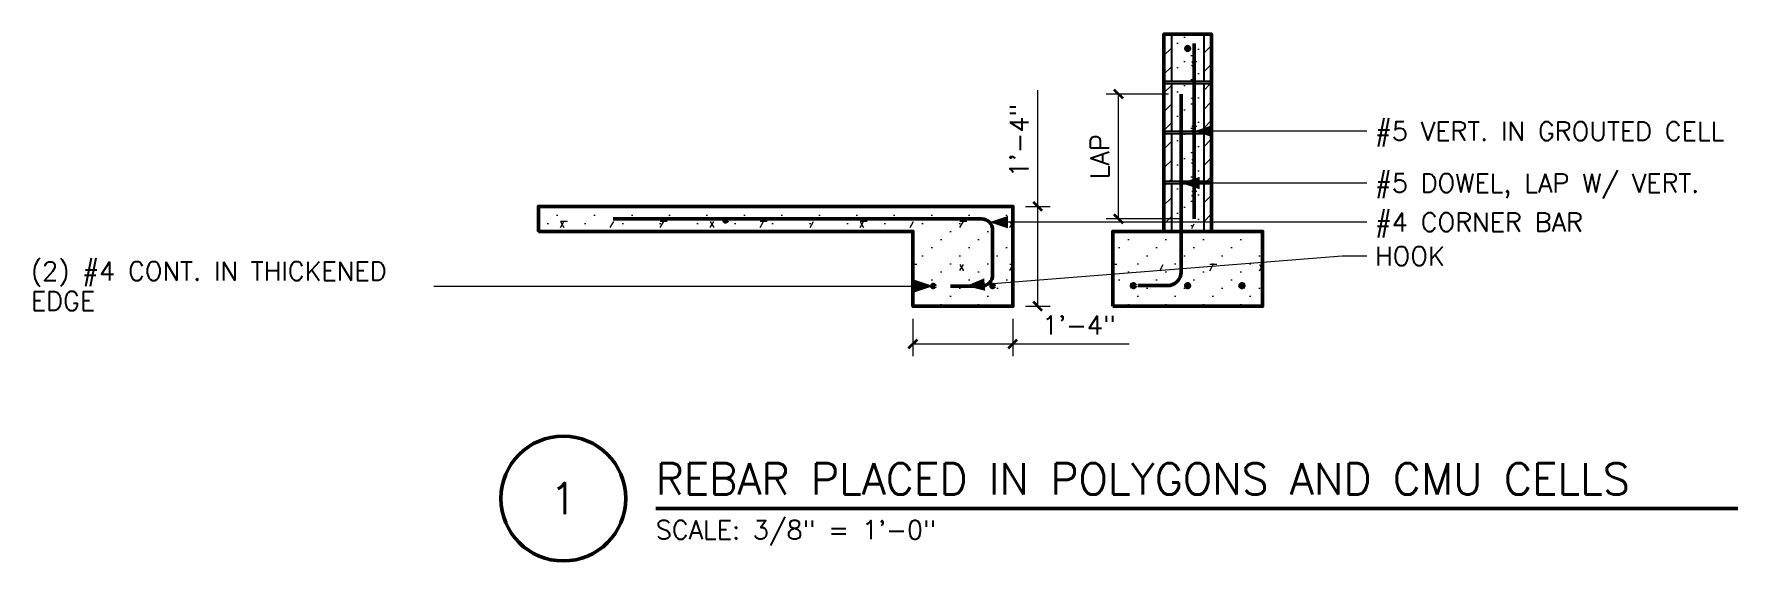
# Model space of a CAD drawing. Header units: inches. Extents: x -81 to 192, y -53 to 32.
import ezdxf
from ezdxf.enums import TextEntityAlignment as Align

# ---------------------------------------------------------------- set-up
doc = ezdxf.new("R2010")
doc.units = ezdxf.units.IN
doc.header["$MEASUREMENT"] = 0
for name, color, linetype, lineweight in [('S-ANNO-DIMS', 7, 'CONTINUOUS', 13), ('S-ANNO-NOTE', 7, 'CONTINUOUS', 18), ('S-ANNO-TTLB', 7, 'CONTINUOUS', 50), ('S-DETL-BYND', 7, 'CONTINUOUS', 25), ('S-DETL-CUT', 7, 'CONTINUOUS', 50), ('S-DETL-PATT', 7, 'CONTINUOUS', 9), ('S-DETL-REBR', 7, 'CONTINUOUS', 50)]:
    doc.layers.add(name, color=color, linetype=linetype, lineweight=lineweight)
doc.styles.add('KERF', font='romans.shx')
pattern_1 = [(0, (0, 0), (2.9984, 2.5952), [0, -6]), (0, (1.504, 1.28), (2.9984, 2.5952), [0, -6]), (60, (3.52, 0.64), (8, 6.928), [1.12, -14.88]), (180, (4.64, 1.6), (8, 6.928), [1.12, -14.88]), (300, (3.52, 1.6), (8, 6.928), [1.12, -14.88])]
pattern_2 = [(45, (0, 0), (0, 3), [])]
pattern_3 = [(0, (0, 0), (2.2488, 1.9464), [0, -4.5]), (0, (1.128, 0.96), (2.2488, 1.9464), [0, -4.5]), (60, (2.64, 0.48), (6, 5.196), [0.84, -11.16]), (180, (3.48, 1.2), (6, 5.196), [0.84, -11.16]), (300, (2.64, 1.2), (6, 5.196), [0.84, -11.16])]

msp = doc.modelspace()

# ---------------------------------------------------------------- hatches: boundary and pattern name
at = {"layer": 'S-ANNO-NOTE', "lineweight": 50}
for points in [[(105.0625, 16.0625), (108.0625, 15.0625), (108.0625, 17.0625)], [(102.9375, 7.75), (105.9375, 6.75), (105.9375, 8.75)], [(72.234284, 1.484284), (75.234284, 0.484284), (75.234284, 2.484284)], [(63.25, -8.75), (60.25, -7.75), (60.25, -9.75)], [(68.5, -8.75), (71.569971, -9.508471), (71.411059, -7.514794)]]:
    msp.add_hatch(color=256, dxfattribs=at).paths.add_polyline_path(points)
at = {"layer": 'S-DETL-PATT', "lineweight": 9}
h = msp.add_hatch(dxfattribs=at)
h.set_pattern_fill('ANSI31', color=256, style=0)
h.set_pattern_definition(pattern_2)
h.paths.add_polyline_path([(100.1875, 24), (101.4375, 24), (101.4375, 31.625), (100.1875, 31.625)])
h = msp.add_hatch(dxfattribs=at)
h.set_pattern_fill('KERF-CONC', color=256, style=0)
h.set_pattern_definition(pattern_3)
h.paths.add_polyline_path([(101.4375, 24), (104.75, 24), (104.75, 30.125), (105.375, 30.125), (105.375, 24), (106.5625, 24), (106.5625, 31.625), (101.4375, 31.625)])
h.paths.add_polyline_path([(104.293654, 29.419381), (104.3125, 29.3125), (104.293654, 29.205619), (104.239389, 29.111629), (104.15625, 29.041867), (104.054265, 29.004748), (103.945735, 29.004748), (103.84375, 29.041867), (103.760611, 29.111629), (103.706346, 29.205619), (103.6875, 29.3125), (103.706346, 29.419381), (103.760611, 29.513371), (103.84375, 29.583133), (103.945735, 29.620252), (104.054265, 29.620252), (104.15625, 29.583133), (104.239389, 29.513371)], flags=0)
h = msp.add_hatch(dxfattribs=at)
h.set_pattern_fill('ANSI31', color=256, style=0)
h.set_pattern_definition(pattern_2)
h.paths.add_polyline_path([(106.5625, 24), (107.8125, 24), (107.8125, 31.625), (106.5625, 31.625)])
h = msp.add_hatch(dxfattribs=at)
h.set_pattern_fill('ANSI31', color=256, style=0)
h.set_pattern_definition(pattern_2)
h.paths.add_polyline_path([(100.1875, 16), (101.4375, 16), (101.4375, 23.625), (100.1875, 23.625)])
h = msp.add_hatch(dxfattribs=at)
h.set_pattern_fill('KERF-CONC', color=256, style=0)
h.set_pattern_definition(pattern_3)
h.paths.add_polyline_path([(101.4375, 16), (102.625, 16), (102.625, 22), (103.25, 22), (103.25, 16), (104.75, 16), (104.75, 23.625), (101.4375, 23.625)])
h = msp.add_hatch(dxfattribs=at)
h.set_pattern_fill('KERF-CONC', color=256, style=0)
h.set_pattern_definition(pattern_3)
h.paths.add_polyline_path([(105.375, 16), (106.5625, 16), (106.5625, 23.625), (105.375, 23.625)])
h = msp.add_hatch(dxfattribs=at)
h.set_pattern_fill('ANSI31', color=256, style=0)
h.set_pattern_definition(pattern_2)
h.paths.add_polyline_path([(106.5625, 16), (107.8125, 16), (107.8125, 23.625), (106.5625, 23.625)])
h = msp.add_hatch(dxfattribs=at)
h.set_pattern_fill('ANSI31', color=256, style=0)
h.set_pattern_definition(pattern_2)
h.paths.add_polyline_path([(100.1875, 8), (101.4375, 8), (101.4375, 15.625), (100.1875, 15.625)])
h = msp.add_hatch(dxfattribs=at)
h.set_pattern_fill('KERF-CONC', color=256, style=0)
h.set_pattern_definition(pattern_3)
h.paths.add_polyline_path([(101.4375, 8), (102.625, 8), (102.625, 15.625), (101.4375, 15.625)])
h = msp.add_hatch(dxfattribs=at)
h.set_pattern_fill('KERF-CONC', color=256, style=0)
h.set_pattern_definition(pattern_3)
h.paths.add_polyline_path([(103.25, 8), (104.75, 8), (104.75, 15.625), (103.25, 15.625)])
h = msp.add_hatch(dxfattribs=at)
h.set_pattern_fill('KERF-CONC', color=256, style=0)
h.set_pattern_definition(pattern_3)
h.paths.add_polyline_path([(105.375, 8), (106.5625, 8), (106.5625, 15.625), (105.375, 15.625)])
h = msp.add_hatch(dxfattribs=at)
h.set_pattern_fill('ANSI31', color=256, style=0)
h.set_pattern_definition(pattern_2)
h.paths.add_polyline_path([(106.5625, 8), (107.8125, 8), (107.8125, 15.625), (106.5625, 15.625)])
h = msp.add_hatch(dxfattribs=at)
h.set_pattern_fill('ANSI31', color=256, style=0)
h.set_pattern_definition(pattern_2)
h.paths.add_polyline_path([(100.1875, 0), (101.4375, 0), (101.4375, 7.625), (100.1875, 7.625)])
h = msp.add_hatch(dxfattribs=at)
h.set_pattern_fill('KERF-CONC', color=256, style=0)
h.set_pattern_definition(pattern_3)
h.paths.add_polyline_path([(101.4375, 0), (102.625, 0), (102.625, 7.625), (101.4375, 7.625)])
h = msp.add_hatch(dxfattribs=at)
h.set_pattern_fill('KERF-CONC', color=256, style=0)
h.set_pattern_definition(pattern_3)
h.paths.add_polyline_path([(103.25, 0), (106.5625, 0), (106.5625, 7.625), (105.375, 7.625), (105.375, 2), (104.75, 2), (104.75, 7.625), (103.25, 7.625)])
h = msp.add_hatch(dxfattribs=at)
h.set_pattern_fill('ANSI31', color=256, style=0)
h.set_pattern_definition(pattern_2)
h.paths.add_polyline_path([(106.5625, 0), (107.8125, 0), (107.8125, 7.625), (106.5625, 7.625)])
h = msp.add_hatch(dxfattribs=at)
h.set_pattern_fill('KERF-CONC', color=256, style=0)
h.set_pattern_definition(pattern_1)
h.paths.add_polyline_path([(0, 0), (60, 0), (60, -12), (76, -12), (76, 4), (0, 4)])
h.paths.add_polyline_path([(63.48097, -8.654329), (63.5, -8.75), (63.48097, -8.845671), (63.426777, -8.926777), (63.345671, -8.98097), (63.25, -9), (63.154329, -8.98097), (63.073223, -8.926777), (63.01903, -8.845671), (63, -8.75), (63.01903, -8.654329), (63.073223, -8.573223), (63.154329, -8.51903), (63.25, -8.5), (63.345671, -8.51903), (63.426777, -8.573223)], flags=0)
h.paths.add_polyline_path([(72.98097, -8.654329), (73, -8.75), (72.98097, -8.845671), (72.926777, -8.926777), (72.845671, -8.98097), (72.75, -9), (72.654329, -8.98097), (72.573223, -8.926777), (72.51903, -8.845671), (72.5, -8.75), (72.51903, -8.654329), (72.573223, -8.573223), (72.654329, -8.51903), (72.75, -8.5), (72.845671, -8.51903), (72.926777, -8.573223)], flags=0)
h.paths.add_polyline_path([(30.25, 1.75), (30.23097, 1.654329), (30.176777, 1.573223), (30.095671, 1.51903), (30, 1.5), (29.904329, 1.51903), (29.823223, 1.573223), (29.76903, 1.654329), (29.75, 1.75), (12, 1.75), (12, 2.25), (71, 2.25), (71.261052, 2.23289), (71.517638, 2.181852), (71.765367, 2.097759), (72, 1.982051), (72.217523, 1.836707), (72.414214, 1.664214), (72.586707, 1.467523), (72.732051, 1.25), (72.847759, 1.015367), (72.931852, 0.767638), (72.98289, 0.511052), (73, 0.25), (73, -7), (72.98289, -7.261052), (72.931852, -7.517638), (72.847759, -7.765367), (72.732051, -8), (72.586707, -8.217523), (72.414214, -8.414214), (72.217523, -8.586707), (72, -8.732051), (71.765367, -8.847759), (71.517638, -8.931852), (71.261052, -8.98289), (71, -9), (66, -9), (66, -8.5), (71, -8.5), (71.234652, -8.481533), (71.463525, -8.426585), (71.680986, -8.33651), (71.881678, -8.213525), (72.06066, -8.06066), (72.213525, -7.881678), (72.33651, -7.680986), (72.426585, -7.463525), (72.481533, -7.234652), (72.5, -7), (72.5, 0.25), (72.481533, 0.484652), (72.426585, 0.713525), (72.33651, 0.930986), (72.213525, 1.131678), (72.06066, 1.31066), (71.881678, 1.463525), (71.680986, 1.58651), (71.463525, 1.676585), (71.234652, 1.731533), (71, 1.75)], flags=0)
h = msp.add_hatch(dxfattribs=at)
h.set_pattern_fill('KERF-CONC', color=256, style=0)
h.set_pattern_definition(pattern_1)
h.paths.add_polyline_path([(92, -12), (116, -12), (116, 0), (103.25, 0), (103.25, -6.5), (103.231772, -6.801342), (103.177355, -7.098289), (103.087541, -7.386512), (102.96364, -7.661808), (102.80746, -7.920162), (102.621277, -8.157807), (102.407807, -8.371277), (102.170162, -8.55746), (101.911808, -8.71364), (101.636512, -8.837541), (101.348289, -8.927355), (101.051342, -8.981772), (100.75, -9), (96, -9), (96, -8.375), (100.75, -8.375), (101.01684, -8.355915), (101.278249, -8.299049), (101.528903, -8.20556), (101.763702, -8.07735), (101.977864, -7.91703), (102.16703, -7.727864), (102.32735, -7.513702), (102.45556, -7.278903), (102.549049, -7.028249), (102.605915, -6.76684), (102.625, -6.5), (102.625, 0), (92, 0)])
h.paths.add_polyline_path([(95.606154, -8.580619), (95.625, -8.6875), (95.606154, -8.794381), (95.551889, -8.888371), (95.46875, -8.958133), (95.366765, -8.995252), (95.258235, -8.995252), (95.15625, -8.958133), (95.073111, -8.888371), (95.018846, -8.794381), (95, -8.6875), (95.018846, -8.580619), (95.073111, -8.486629), (95.15625, -8.416867), (95.258235, -8.379748), (95.366765, -8.379748), (95.46875, -8.416867), (95.551889, -8.486629)], flags=0)
h.paths.add_polyline_path([(104.293654, -8.580619), (104.3125, -8.6875), (104.293654, -8.794381), (104.239389, -8.888371), (104.15625, -8.958133), (104.054265, -8.995252), (103.945735, -8.995252), (103.84375, -8.958133), (103.760611, -8.888371), (103.706346, -8.794381), (103.6875, -8.6875), (103.706346, -8.580619), (103.760611, -8.486629), (103.84375, -8.416867), (103.945735, -8.379748), (104.054265, -8.379748), (104.15625, -8.416867), (104.239389, -8.486629)], flags=0)
h.paths.add_polyline_path([(112.981154, -8.580619), (113, -8.6875), (112.981154, -8.794381), (112.926889, -8.888371), (112.84375, -8.958133), (112.741765, -8.995252), (112.633235, -8.995252), (112.53125, -8.958133), (112.448111, -8.888371), (112.393846, -8.794381), (112.375, -8.6875), (112.393846, -8.580619), (112.448111, -8.486629), (112.53125, -8.416867), (112.633235, -8.379748), (112.741765, -8.379748), (112.84375, -8.416867), (112.926889, -8.486629)], flags=0)
at = {"layer": 'S-DETL-REBR', "lineweight": 50}
for points in [[(104.3125, 29.3125, 1), (103.6875, 29.3125, 1)], [(30.25, 1.75, 1), (29.75, 1.75, 1)], [(63.5, -8.75, 1), (63, -8.75, 1)], [(73, -8.75, 1), (72.5, -8.75, 1)], [(95.625, -8.6875, 1), (95, -8.6875, 1)], [(104.3125, -8.6875, 1), (103.6875, -8.6875, 1)], [(113, -8.6875, 1), (112.375, -8.6875, 1)]]:
    msp.add_hatch(color=256, dxfattribs=at).paths.add_polyline_path(points)

# ---------------------------------------------------------------- linework, layer by layer
at = {"layer": 'S-ANNO-DIMS', "lineweight": 13}
for points in [[(80, 4), (80, 22.642857)], [(100.9375, 22), (90.9375, 22)], [(92.9375, 2), (92.9375, 22)], [(78, 4), (82, 4)], [(80, -12), (80, 4)], [(103.0625, 2), (90.9375, 2)], [(78, -12), (82, -12)], [(60, -14), (60, -20)], [(76, -14), (76, -20)], [(60, -18), (76, -18)], [(76, -18), (94.642857, -18)]]:
    msp.add_lwpolyline(points, dxfattribs=at)
at = {"layer": 'S-ANNO-NOTE', "lineweight": 18}
for points in [[(132.72, 16.0625), (128.72, 16.0625), (108.0625, 16.0625)], [(132.72, 7.75), (128.72, 7.75), (105.9375, 7.75)], [(132.72, 1.484284), (128.72, 1.484284), (75.234284, 1.484284)], [(132.72, -3.95), (128.72, -3.95), (71.490515, -8.511633)], [(-16.72, -8.75), (-12.72, -8.75), (60.25, -8.75)]]:
    msp.add_lwpolyline(points, dxfattribs=at)
at = {"layer": 'S-ANNO-TTLB', "lineweight": 50}
msp.add_lwpolyline([(-6, -42.8, 1), (14, -42.8, 1)], format="xyb", close=True, dxfattribs=at)
msp.add_lwpolyline([(18.8, -44.4), (192.133333, -44.4)], dxfattribs=at)
at = {"layer": 'S-DETL-BYND', "lineweight": 25}
for points in [[(101.4375, 24), (101.4375, 31.625)], [(106.5625, 31.625), (106.5625, 24)], [(107.8125, 24), (106.5625, 24), (101.4375, 24), (100.1875, 24)], [(101.4375, 16), (101.4375, 23.625), (100.1875, 23.625)], [(106.5625, 23.625), (101.4375, 23.625)], [(107.8125, 23.625), (106.5625, 23.625), (106.5625, 16)], [(107.8125, 16), (106.5625, 16), (101.4375, 16), (100.1875, 16)], [(101.4375, 8), (101.4375, 15.625), (100.1875, 15.625)], [(106.5625, 15.625), (101.4375, 15.625)], [(107.8125, 15.625), (106.5625, 15.625), (106.5625, 8)], [(107.8125, 8), (106.5625, 8), (101.4375, 8), (100.1875, 8)], [(101.4375, 0), (101.4375, 7.625), (100.1875, 7.625)], [(106.5625, 7.625), (101.4375, 7.625)], [(107.8125, 7.625), (106.5625, 7.625), (106.5625, 0)]]:
    msp.add_lwpolyline(points, dxfattribs=at)
at = {"layer": 'S-DETL-CUT', "lineweight": 50}
msp.add_lwpolyline([(107.8125, 0), (107.8125, 7.625), (107.8125, 8), (107.8125, 15.625), (107.8125, 16), (107.8125, 23.625), (107.8125, 24), (107.8125, 31.625), (106.5625, 31.625), (101.4375, 31.625), (100.1875, 31.625), (100.1875, 24), (100.1875, 23.625), (100.1875, 16), (100.1875, 15.625), (100.1875, 8), (100.1875, 7.625), (100.1875, 0)], dxfattribs=at)
at = {"layer": 'S-DETL-CUT', "lineweight": 35}
for points in [[(93.644607, 21.292893), (92.230393, 22.707107)], [(80.707107, 3.292893), (79.292893, 4.707107)], [(93.644607, 1.292893), (92.230393, 2.707107)], [(80.707107, -12.707107), (79.292893, -11.292893)], [(59.292893, -18.707107), (60.707107, -17.292893)], [(75.292893, -18.707107), (76.707107, -17.292893)]]:
    msp.add_lwpolyline(points, dxfattribs=at)
at = {"layer": 'S-DETL-CUT', "lineweight": 50}
for points in [[(0, 0), (60, 0), (60, -12), (76, -12), (76, 4), (0, 4)], [(92, -12), (116, -12), (116, 0), (92, 0)]]:
    msp.add_lwpolyline(points, close=True, dxfattribs=at)
at = {"layer": 'S-DETL-REBR', "lineweight": 50}
msp.add_lwpolyline([(105.0625, 2), (105.0625, 30.125)], dxfattribs=at)
for points in [[(104.3125, 29.3125, 1), (103.6875, 29.3125, 1)], [(30.25, 1.75, 1), (29.75, 1.75, 1)], [(63.5, -8.75, 1), (63, -8.75, 1)], [(73, -8.75, 1), (72.5, -8.75, 1)], [(95.625, -8.6875, 1), (95, -8.6875, 1)], [(104.3125, -8.6875, 1), (103.6875, -8.6875, 1)], [(113, -8.6875, 1), (112.375, -8.6875, 1)]]:
    msp.add_lwpolyline(points, format="xyb", close=True, dxfattribs=at)
for points in [[(96, -8.6875), (100.75, -8.6875, 0.414214), (102.9375, -6.5), (102.9375, 22)], [(12, 2), (71, 2, -0.414214), (72.75, 0.25), (72.75, -7, -0.414214), (71, -8.75), (66, -8.75)]]:
    msp.add_lwpolyline(points, format="xyb", dxfattribs=at)

# ---------------------------------------------------------------- texts
at = {"layer": 'S-ANNO-DIMS', "lineweight": 13, "style": 'KERF'}
for s, p in [('1\'-4"', (78.5, 14.571429)), ('LAP', (91.4375, 12))]:
    msp.add_text(s, height=3, rotation=90, dxfattribs=at).set_placement(p, align=Align.CENTER)
msp.add_text('1\'-4"', height=3, dxfattribs=at).set_placement((86.571429, -16.5), align=Align.CENTER)
at = {"layer": 'S-ANNO-NOTE', "lineweight": 18, "style": 'KERF'}
for s, p in [('#5 VERT. IN GROUTED CELL', (134, 14.5625)), ('#5 DOWEL, LAP W/ VERT.', (134, 6.25)), ('#4 CORNER BAR', (134, -0.015716)), ('HOOK', (134, -5.45)), ('(2) #4 CONT. IN THICKENED', (-81.285714, -7.85)), ('EDGE', (-81.285714, -12.65))]:
    msp.add_text(s, height=3, dxfattribs=at).set_placement(p)
at = {"layer": 'S-ANNO-TTLB', "lineweight": 50, "style": 'KERF'}
msp.add_text('REBAR PLACED IN POLYGONS AND CMU CELLS', height=5, dxfattribs=at).set_placement((18.8, -42.16))
msp.add_text('1', height=5, dxfattribs=at).set_placement((4, -42.8), align=Align.MIDDLE_CENTER)
at = {"layer": 'S-ANNO-TTLB', "lineweight": 18, "style": 'KERF'}
msp.add_text('SCALE: 3/8" = 1\'-0"', height=3, dxfattribs=at).set_placement((18.8, -49.32))

doc.saveas('drawing.dxf')
